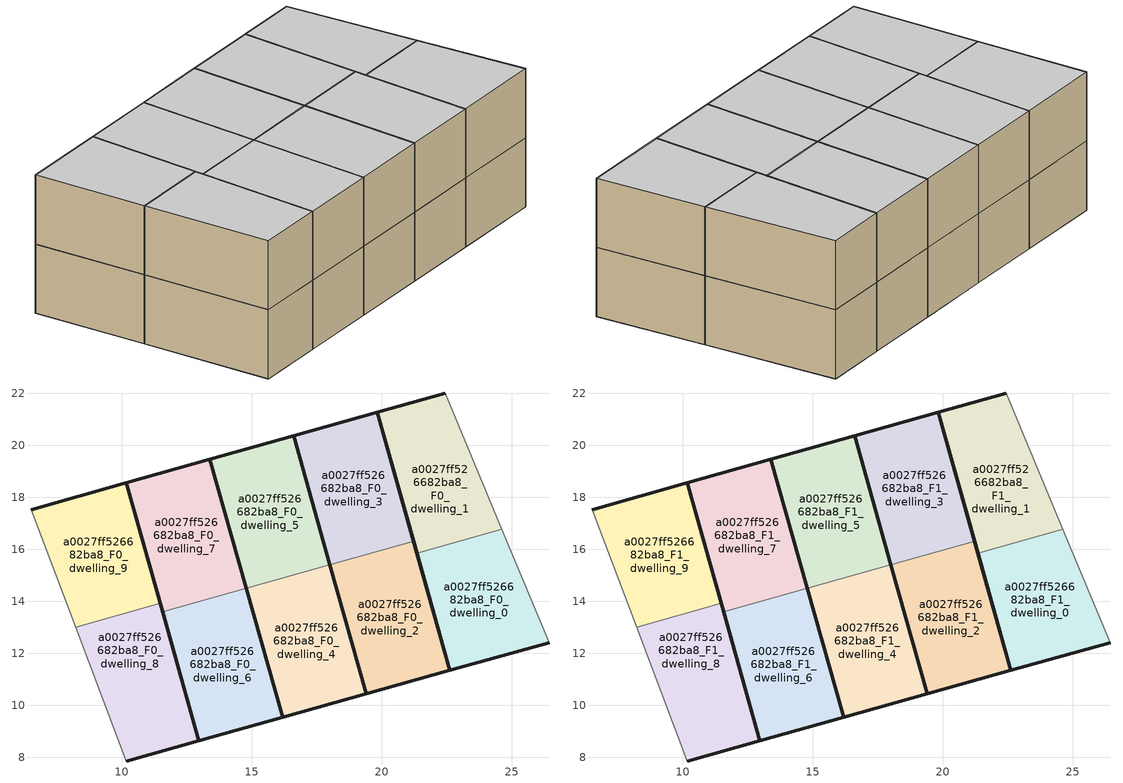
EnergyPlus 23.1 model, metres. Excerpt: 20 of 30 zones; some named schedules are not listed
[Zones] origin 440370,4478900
a0027ff526682ba8_F0_dwelling_0
 floor ground (EU_floor_Construction): 26.42,12.41 24.61,16.77 21.35,15.85 22.62,11.34 z0
 wall outside (EU_wall_Construction): 26.42,12.41 22.62,11.34 21.35,15.85 z0:3
 wall to a0027ff526682ba8_F0_dwelling_1 (EU_wall_Construction): 21.35,15.85 24.61,16.77 z0:3
 wall adiabatic (EU_wall_Construction): 24.61,16.77 26.42,12.41 z0:3
a0027ff526682ba8_F0_dwelling_1
 floor ground (EU_floor_Construction): 24.61,16.77 22.44,22.01 19.82,21.27 21.35,15.85 z0
 wall outside (EU_wall_Construction): 21.35,15.85 19.82,21.27 22.44,22.01 z0:3
 wall adiabatic (EU_wall_Construction): 22.44,22.01 24.61,16.77 z0:3
a0027ff526682ba8_F0_dwelling_2
 floor ground (EU_floor_Construction): 22.62,11.34 21.22,16.31 18.01,15.4 19.4,10.44 z0
 wall outside (EU_wall_Construction): 21.22,16.31 22.62,11.34 19.4,10.44 18.01,15.4 z0:3
 wall to a0027ff526682ba8_F0_dwelling_3 (EU_wall_Construction): 18.01,15.4 21.22,16.31 z0:3
a0027ff526682ba8_F0_dwelling_3
 floor ground (EU_floor_Construction): 21.22,16.31 19.82,21.27 16.61,20.37 18.01,15.4 z0
 wall outside (EU_wall_Construction): 18.01,15.4 16.61,20.37 19.82,21.27 21.22,16.31 z0:3
a0027ff526682ba8_F0_dwelling_4
 floor ground (EU_floor_Construction): 19.4,10.44 18.01,15.41 14.79,14.5 16.18,9.54 z0
 wall outside (EU_wall_Construction): 18.01,15.41 19.4,10.44 16.18,9.54 14.79,14.5 z0:3
 wall to a0027ff526682ba8_F0_dwelling_5 (EU_wall_Construction): 14.79,14.5 18.01,15.41 z0:3
a0027ff526682ba8_F0_dwelling_5
 floor ground (EU_floor_Construction): 18.01,15.41 16.61,20.37 13.39,19.46 14.79,14.5 z0
 wall outside (EU_wall_Construction): 14.79,14.5 13.39,19.46 16.61,20.37 18.01,15.41 z0:3
a0027ff526682ba8_F0_dwelling_6
 floor ground (EU_floor_Construction): 16.18,9.54 14.79,14.5 11.57,13.6 12.97,8.64 z0
 wall outside (EU_wall_Construction): 14.79,14.5 16.18,9.54 12.97,8.64 11.57,13.6 z0:3
 wall to a0027ff526682ba8_F0_dwelling_7 (EU_wall_Construction): 11.57,13.6 14.79,14.5 z0:3
a0027ff526682ba8_F0_dwelling_7
 floor ground (EU_floor_Construction): 14.79,14.5 13.39,19.46 10.17,18.55 11.57,13.6 z0
 wall outside (EU_wall_Construction): 11.57,13.6 10.17,18.55 13.39,19.46 14.79,14.5 z0:3
a0027ff526682ba8_F0_dwelling_8
 floor ground (EU_floor_Construction): 12.97,8.64 11.48,13.92 8.23,13.01 10.17,7.86 z0
 wall outside (EU_wall_Construction): 11.48,13.92 12.97,8.64 10.17,7.86 z0:3
 wall adiabatic (EU_wall_Construction): 10.17,7.86 8.23,13.01 z0:3
 wall to a0027ff526682ba8_F0_dwelling_9 (EU_wall_Construction): 8.23,13.01 11.48,13.92 z0:3
a0027ff526682ba8_F0_dwelling_9
 floor ground (EU_floor_Construction): 11.48,13.92 10.17,18.55 6.53,17.53 8.23,13.01 z0
 wall outside (EU_wall_Construction): 6.53,17.53 10.17,18.55 11.48,13.92 z0:3
 wall adiabatic (EU_wall_Construction): 8.23,13.01 6.53,17.53 z0:3
a0027ff526682ba8_F1_dwelling_0
 floor to a0027ff526682ba8_F0_dwelling_0 (EU_floor_Construction): 26.42,12.41 24.61,16.77 21.35,15.85 22.62,11.34 z3
 wall outside (EU_wall_Construction): 26.42,12.41 22.62,11.34 21.35,15.85 z3:6
 wall to a0027ff526682ba8_F1_dwelling_1 (EU_wall_Construction): 21.35,15.85 24.61,16.77 z3:6
 wall adiabatic (EU_wall_Construction): 24.61,16.77 26.42,12.41 z3:6
 ceiling to a0027ff526682ba8_F2_dwelling_0 (EU_floor_Construction): 24.61,16.77 26.42,12.41 22.62,11.34 21.35,15.85 z6
a0027ff526682ba8_F1_dwelling_1
 floor to a0027ff526682ba8_F0_dwelling_1 (EU_floor_Construction): 24.61,16.77 22.44,22.01 19.82,21.27 21.35,15.85 z3
 wall outside (EU_wall_Construction): 21.35,15.85 19.82,21.27 22.44,22.01 z3:6
 wall adiabatic (EU_wall_Construction): 22.44,22.01 24.61,16.77 z3:6
 ceiling to a0027ff526682ba8_F2_dwelling_1 (EU_floor_Construction): 22.44,22.01 24.61,16.77 21.35,15.85 19.82,21.27 z6
a0027ff526682ba8_F1_dwelling_2
 floor to a0027ff526682ba8_F0_dwelling_2 (EU_floor_Construction): 22.62,11.34 21.22,16.31 18.01,15.4 19.4,10.44 z3
 wall outside (EU_wall_Construction): 21.22,16.31 22.62,11.34 19.4,10.44 18.01,15.4 z3:6
 wall to a0027ff526682ba8_F1_dwelling_3 (EU_wall_Construction): 18.01,15.4 21.22,16.31 z3:6
 ceiling to a0027ff526682ba8_F2_dwelling_2 (EU_floor_Construction): 21.22,16.31 22.62,11.34 19.4,10.44 18.01,15.4 z6
a0027ff526682ba8_F1_dwelling_3
 floor to a0027ff526682ba8_F0_dwelling_3 (EU_floor_Construction): 21.22,16.31 19.82,21.27 16.61,20.37 18.01,15.4 z3
 wall outside (EU_wall_Construction): 18.01,15.4 16.61,20.37 19.82,21.27 21.22,16.31 z3:6
 ceiling to a0027ff526682ba8_F2_dwelling_3 (EU_floor_Construction): 19.82,21.27 21.22,16.31 18.01,15.4 16.61,20.37 z6
a0027ff526682ba8_F1_dwelling_4
 floor to a0027ff526682ba8_F0_dwelling_4 (EU_floor_Construction): 19.4,10.44 18.01,15.41 14.79,14.5 16.18,9.54 z3
 wall outside (EU_wall_Construction): 18.01,15.41 19.4,10.44 16.18,9.54 14.79,14.5 z3:6
 wall to a0027ff526682ba8_F1_dwelling_5 (EU_wall_Construction): 14.79,14.5 18.01,15.41 z3:6
 ceiling to a0027ff526682ba8_F2_dwelling_4 (EU_floor_Construction): 18.01,15.41 19.4,10.44 16.18,9.54 14.79,14.5 z6
a0027ff526682ba8_F1_dwelling_5
 floor to a0027ff526682ba8_F0_dwelling_5 (EU_floor_Construction): 18.01,15.41 16.61,20.37 13.39,19.46 14.79,14.5 z3
 wall outside (EU_wall_Construction): 14.79,14.5 13.39,19.46 16.61,20.37 18.01,15.41 z3:6
 ceiling to a0027ff526682ba8_F2_dwelling_5 (EU_floor_Construction): 16.61,20.37 18.01,15.41 14.79,14.5 13.39,19.46 z6
a0027ff526682ba8_F1_dwelling_6
 floor to a0027ff526682ba8_F0_dwelling_6 (EU_floor_Construction): 16.18,9.54 14.79,14.5 11.57,13.6 12.97,8.64 z3
 wall outside (EU_wall_Construction): 14.79,14.5 16.18,9.54 12.97,8.64 11.57,13.6 z3:6
 wall to a0027ff526682ba8_F1_dwelling_7 (EU_wall_Construction): 11.57,13.6 14.79,14.5 z3:6
 ceiling to a0027ff526682ba8_F2_dwelling_6 (EU_floor_Construction): 14.79,14.5 16.18,9.54 12.97,8.64 11.57,13.6 z6
a0027ff526682ba8_F1_dwelling_7
 floor to a0027ff526682ba8_F0_dwelling_7 (EU_floor_Construction): 14.79,14.5 13.39,19.46 10.17,18.55 11.57,13.6 z3
 wall outside (EU_wall_Construction): 11.57,13.6 10.17,18.55 13.39,19.46 14.79,14.5 z3:6
 ceiling to a0027ff526682ba8_F2_dwelling_7 (EU_floor_Construction): 13.39,19.46 14.79,14.5 11.57,13.6 10.17,18.55 z6
a0027ff526682ba8_F1_dwelling_8
 floor to a0027ff526682ba8_F0_dwelling_8 (EU_floor_Construction): 12.97,8.64 11.48,13.92 8.23,13.01 10.17,7.86 z3
 wall outside (EU_wall_Construction): 11.48,13.92 12.97,8.64 10.17,7.86 z3:6
 wall adiabatic (EU_wall_Construction): 10.17,7.86 8.23,13.01 z3:6
 wall to a0027ff526682ba8_F1_dwelling_9 (EU_wall_Construction): 8.23,13.01 11.48,13.92 z3:6
 ceiling to a0027ff526682ba8_F2_dwelling_8 (EU_floor_Construction): 11.48,13.92 12.97,8.64 10.17,7.86 8.23,13.01 z6
a0027ff526682ba8_F1_dwelling_9
 floor to a0027ff526682ba8_F0_dwelling_9 (EU_floor_Construction): 11.48,13.92 10.17,18.55 6.53,17.53 8.23,13.01 z3
 wall outside (EU_wall_Construction): 6.53,17.53 10.17,18.55 11.48,13.92 z3:6
 wall adiabatic (EU_wall_Construction): 8.23,13.01 6.53,17.53 z3:6
 ceiling to a0027ff526682ba8_F2_dwelling_9 (EU_floor_Construction): 10.17,18.55 11.48,13.92 8.23,13.01 6.53,17.53 z6
[Building]
EU S2 Campaign: North Axis=0; Terrain=City; Solar Distribution=FullExterior
[Site:Location]
Madrid: Latitude=40.5; Longitude=-3.5; Time Zone=1; Elevation=609
[SizingPeriod:WeatherFileDays]
AnnualSizingPeriod: Begin Month=1; Begin Day of Month=1; End Month=12; End Day of Month=31; Day of Week for Start Day=Monday; Use Weather File Daylight Saving Period=No; Use Weather File Rain and Snow Indicators=No
[MATERIAL]
EU_InternalMass_Material: Roughness=MediumRough; Thickness=0.1; Conductivity=1; Density=1800; Specific Heat=900; Thermal Absorptance=0.9; Solar Absorptance=0.7; Visible Absorptance=0.7
[MATERIAL:NOMASS] Roughness=MediumRough; Thermal Absorptance=0.9; Solar Absorptance=0.7; Visible Absorptance=0.7
Name | Thermal Resistance
EU_wall_NoMass | 0.609216
EU_floor_NoMass | 0.568163
[CONSTRUCTION]
EU_wall_Construction: EU_wall_NoMass
EU_floor_Construction: EU_floor_NoMass
EU_InternalMass_Construction: EU_InternalMass_Material
[ZONE] Type=1; Multiplier=1; Ceiling Height=autocalculate; Floor Area=autocalculate; Part of Total Floor Area=Yes
Name | Volume
a0027ff526682ba8_F0_dwelling_0; a0027ff526682ba8_F1_dwelling_0 | 51.6302
a0027ff526682ba8_F0_dwelling_1; a0027ff526682ba8_F1_dwelling_1 | 51.6376
a0027ff526682ba8_F0_dwelling_2; a0027ff526682ba8_F1_dwelling_2 | 51.6412
a0027ff526682ba8_F0_dwelling_3; a0027ff526682ba8_F1_dwelling_3 | 51.6464
a0027ff526682ba8_F0_dwelling_4; a0027ff526682ba8_F1_dwelling_4 | 51.6306
a0027ff526682ba8_F0_dwelling_5; a0027ff526682ba8_F1_dwelling_5 | 51.6354
a0027ff526682ba8_F0_dwelling_6; a0027ff526682ba8_F1_dwelling_6 | 51.6416
a0027ff526682ba8_F0_dwelling_7; a0027ff526682ba8_F1_dwelling_7 | 51.6372
a0027ff526682ba8_F0_dwelling_8; a0027ff526682ba8_F1_dwelling_8 | 51.6328
a0027ff526682ba8_F0_dwelling_9; a0027ff526682ba8_F1_dwelling_9 | 51.635
[INTERNALMASS] Construction=EU_InternalMass_Construction
Name | Zone or ZoneList | Surface Area
a0027ff526682ba8_F0_dwelling_0_EU_InternalMass | a0027ff526682ba8_F0_dwelling_0 | 17.2097
a0027ff526682ba8_F0_dwelling_1_EU_InternalMass | a0027ff526682ba8_F0_dwelling_1 | 17.2125
a0027ff526682ba8_F0_dwelling_2_EU_InternalMass | a0027ff526682ba8_F0_dwelling_2 | 17.213
a0027ff526682ba8_F0_dwelling_3_EU_InternalMass | a0027ff526682ba8_F0_dwelling_3 | 17.2141
a0027ff526682ba8_F0_dwelling_4_EU_InternalMass | a0027ff526682ba8_F0_dwelling_4 | 17.2113
a0027ff526682ba8_F0_dwelling_5_EU_InternalMass | a0027ff526682ba8_F0_dwelling_5 | 17.2116
a0027ff526682ba8_F0_dwelling_6_EU_InternalMass | a0027ff526682ba8_F0_dwelling_6 | 17.214
a0027ff526682ba8_F0_dwelling_7_EU_InternalMass | a0027ff526682ba8_F0_dwelling_7 | 17.2123
a0027ff526682ba8_F0_dwelling_8_EU_InternalMass | a0027ff526682ba8_F0_dwelling_8 | 17.2107
a0027ff526682ba8_F0_dwelling_9_EU_InternalMass | a0027ff526682ba8_F0_dwelling_9 | 17.2123
a0027ff526682ba8_F1_dwelling_0_EU_InternalMass | a0027ff526682ba8_F1_dwelling_0 | 17.2097
a0027ff526682ba8_F1_dwelling_1_EU_InternalMass | a0027ff526682ba8_F1_dwelling_1 | 17.2125
a0027ff526682ba8_F1_dwelling_2_EU_InternalMass | a0027ff526682ba8_F1_dwelling_2 | 17.213
a0027ff526682ba8_F1_dwelling_3_EU_InternalMass | a0027ff526682ba8_F1_dwelling_3 | 17.2141
a0027ff526682ba8_F1_dwelling_4_EU_InternalMass | a0027ff526682ba8_F1_dwelling_4 | 17.2113
a0027ff526682ba8_F1_dwelling_5_EU_InternalMass | a0027ff526682ba8_F1_dwelling_5 | 17.2116
a0027ff526682ba8_F1_dwelling_6_EU_InternalMass | a0027ff526682ba8_F1_dwelling_6 | 17.214
a0027ff526682ba8_F1_dwelling_7_EU_InternalMass | a0027ff526682ba8_F1_dwelling_7 | 17.2123
a0027ff526682ba8_F1_dwelling_8_EU_InternalMass | a0027ff526682ba8_F1_dwelling_8 | 17.2107
a0027ff526682ba8_F1_dwelling_9_EU_InternalMass | a0027ff526682ba8_F1_dwelling_9 | 17.2123
[OTHEREQUIPMENT] Fuel Type=Electricity; Design Level Calculation Method=Watts/Area; Power per Zone Floor Area=1; Fraction Latent=0; Fraction Radiant=0; Fraction Lost=0; Carbon Dioxide Generation Rate=0; EndUse Subcategory=EU_Step8_InternalGains
Name | Zone or ZoneList or Space or SpaceList | Schedule
EU_Step8_InternalGain_a0027ff526682ba8_F0_dwelling_0_f000 | a0027ff526682ba8_F0_dwelling_0 | EU_Step8_GainSchedule_a0027ff526682ba8_F0_dwelling_0_f000
EU_Step8_InternalGain_a0027ff526682ba8_F0_dwelling_1_f000 | a0027ff526682ba8_F0_dwelling_1 | EU_Step8_GainSchedule_a0027ff526682ba8_F0_dwelling_1_f000
EU_Step8_InternalGain_a0027ff526682ba8_F0_dwelling_2_f000 | a0027ff526682ba8_F0_dwelling_2 | EU_Step8_GainSchedule_a0027ff526682ba8_F0_dwelling_2_f000
EU_Step8_InternalGain_a0027ff526682ba8_F0_dwelling_3_f000 | a0027ff526682ba8_F0_dwelling_3 | EU_Step8_GainSchedule_a0027ff526682ba8_F0_dwelling_3_f000
EU_Step8_InternalGain_a0027ff526682ba8_F0_dwelling_4_f000 | a0027ff526682ba8_F0_dwelling_4 | EU_Step8_GainSchedule_a0027ff526682ba8_F0_dwelling_4_f000
EU_Step8_InternalGain_a0027ff526682ba8_F0_dwelling_5_f000 | a0027ff526682ba8_F0_dwelling_5 | EU_Step8_GainSchedule_a0027ff526682ba8_F0_dwelling_5_f000
EU_Step8_InternalGain_a0027ff526682ba8_F0_dwelling_6_f000 | a0027ff526682ba8_F0_dwelling_6 | EU_Step8_GainSchedule_a0027ff526682ba8_F0_dwelling_6_f000
EU_Step8_InternalGain_a0027ff526682ba8_F0_dwelling_7_f000 | a0027ff526682ba8_F0_dwelling_7 | EU_Step8_GainSchedule_a0027ff526682ba8_F0_dwelling_7_f000
EU_Step8_InternalGain_a0027ff526682ba8_F0_dwelling_8_f000 | a0027ff526682ba8_F0_dwelling_8 | EU_Step8_GainSchedule_a0027ff526682ba8_F0_dwelling_8_f000
EU_Step8_InternalGain_a0027ff526682ba8_F0_dwelling_9_f000 | a0027ff526682ba8_F0_dwelling_9 | EU_Step8_GainSchedule_a0027ff526682ba8_F0_dwelling_9_f000
EU_Step8_InternalGain_a0027ff526682ba8_F1_dwelling_0_f000 | a0027ff526682ba8_F1_dwelling_0 | EU_Step8_GainSchedule_a0027ff526682ba8_F1_dwelling_0_f000
EU_Step8_InternalGain_a0027ff526682ba8_F1_dwelling_1_f000 | a0027ff526682ba8_F1_dwelling_1 | EU_Step8_GainSchedule_a0027ff526682ba8_F1_dwelling_1_f000
EU_Step8_InternalGain_a0027ff526682ba8_F1_dwelling_2_f000 | a0027ff526682ba8_F1_dwelling_2 | EU_Step8_GainSchedule_a0027ff526682ba8_F1_dwelling_2_f000
EU_Step8_InternalGain_a0027ff526682ba8_F1_dwelling_3_f000 | a0027ff526682ba8_F1_dwelling_3 | EU_Step8_GainSchedule_a0027ff526682ba8_F1_dwelling_3_f000
EU_Step8_InternalGain_a0027ff526682ba8_F1_dwelling_4_f000 | a0027ff526682ba8_F1_dwelling_4 | EU_Step8_GainSchedule_a0027ff526682ba8_F1_dwelling_4_f000
EU_Step8_InternalGain_a0027ff526682ba8_F1_dwelling_5_f000 | a0027ff526682ba8_F1_dwelling_5 | EU_Step8_GainSchedule_a0027ff526682ba8_F1_dwelling_5_f000
EU_Step8_InternalGain_a0027ff526682ba8_F1_dwelling_6_f000 | a0027ff526682ba8_F1_dwelling_6 | EU_Step8_GainSchedule_a0027ff526682ba8_F1_dwelling_6_f000
EU_Step8_InternalGain_a0027ff526682ba8_F1_dwelling_7_f000 | a0027ff526682ba8_F1_dwelling_7 | EU_Step8_GainSchedule_a0027ff526682ba8_F1_dwelling_7_f000
EU_Step8_InternalGain_a0027ff526682ba8_F1_dwelling_8_f000 | a0027ff526682ba8_F1_dwelling_8 | EU_Step8_GainSchedule_a0027ff526682ba8_F1_dwelling_8_f000
EU_Step8_InternalGain_a0027ff526682ba8_F1_dwelling_9_f000 | a0027ff526682ba8_F1_dwelling_9 | EU_Step8_GainSchedule_a0027ff526682ba8_F1_dwelling_9_f000
[ZONEVENTILATION:DESIGNFLOWRATE] Schedule=EU_AlwaysOn; Design Flow Rate Calculation Method=AirChanges/Hour; Air Changes per Hour=0.752966; Ventilation Type=Natural; Fan Pressure Rise=0; Fan Total Efficiency=1; Constant Term Coefficient=1; Temperature Term Coefficient=0; Velocity Term Coefficient=0; Velocity Squared Term Coefficient=0; Minimum Indoor Temperature=-100; Maximum Indoor Temperature=100; Delta Temperature=-100; Minimum Outdoor Temperature=-100; Maximum Outdoor Temperature=100; Maximum Wind Speed=40
Name | Zone or ZoneList or Space or SpaceList
EU_ConstantAir_a0027ff526682ba8_F0_dwelling_0 | a0027ff526682ba8_F0_dwelling_0
EU_ConstantAir_a0027ff526682ba8_F0_dwelling_1 | a0027ff526682ba8_F0_dwelling_1
EU_ConstantAir_a0027ff526682ba8_F0_dwelling_2 | a0027ff526682ba8_F0_dwelling_2
EU_ConstantAir_a0027ff526682ba8_F0_dwelling_3 | a0027ff526682ba8_F0_dwelling_3
EU_ConstantAir_a0027ff526682ba8_F0_dwelling_4 | a0027ff526682ba8_F0_dwelling_4
EU_ConstantAir_a0027ff526682ba8_F0_dwelling_5 | a0027ff526682ba8_F0_dwelling_5
EU_ConstantAir_a0027ff526682ba8_F0_dwelling_6 | a0027ff526682ba8_F0_dwelling_6
EU_ConstantAir_a0027ff526682ba8_F0_dwelling_7 | a0027ff526682ba8_F0_dwelling_7
EU_ConstantAir_a0027ff526682ba8_F0_dwelling_8 | a0027ff526682ba8_F0_dwelling_8
EU_ConstantAir_a0027ff526682ba8_F0_dwelling_9 | a0027ff526682ba8_F0_dwelling_9
EU_ConstantAir_a0027ff526682ba8_F1_dwelling_0 | a0027ff526682ba8_F1_dwelling_0
EU_ConstantAir_a0027ff526682ba8_F1_dwelling_1 | a0027ff526682ba8_F1_dwelling_1
EU_ConstantAir_a0027ff526682ba8_F1_dwelling_2 | a0027ff526682ba8_F1_dwelling_2
EU_ConstantAir_a0027ff526682ba8_F1_dwelling_3 | a0027ff526682ba8_F1_dwelling_3
EU_ConstantAir_a0027ff526682ba8_F1_dwelling_4 | a0027ff526682ba8_F1_dwelling_4
EU_ConstantAir_a0027ff526682ba8_F1_dwelling_5 | a0027ff526682ba8_F1_dwelling_5
EU_ConstantAir_a0027ff526682ba8_F1_dwelling_6 | a0027ff526682ba8_F1_dwelling_6
EU_ConstantAir_a0027ff526682ba8_F1_dwelling_7 | a0027ff526682ba8_F1_dwelling_7
EU_ConstantAir_a0027ff526682ba8_F1_dwelling_8 | a0027ff526682ba8_F1_dwelling_8
EU_ConstantAir_a0027ff526682ba8_F1_dwelling_9 | a0027ff526682ba8_F1_dwelling_9
[HVACTEMPLATE:THERMOSTAT] Constant Heating Setpoint=20; Constant Cooling Setpoint=50
EU_HeatOnly_a0027ff526682ba8_F0_dwelling_0; EU_HeatOnly_a0027ff526682ba8_F0_dwelling_1; EU_HeatOnly_a0027ff526682ba8_F0_dwelling_2; EU_HeatOnly_a0027ff526682ba8_F0_dwelling_3; EU_HeatOnly_a0027ff526682ba8_F0_dwelling_4; EU_HeatOnly_a0027ff526682ba8_F0_dwelling_5; EU_HeatOnly_a0027ff526682ba8_F0_dwelling_6; EU_HeatOnly_a0027ff526682ba8_F0_dwelling_7; EU_HeatOnly_a0027ff526682ba8_F0_dwelling_8; EU_HeatOnly_a0027ff526682ba8_F0_dwelling_9; EU_HeatOnly_a0027ff526682ba8_F1_dwelling_0; EU_HeatOnly_a0027ff526682ba8_F1_dwelling_1; EU_HeatOnly_a0027ff526682ba8_F1_dwelling_2; EU_HeatOnly_a0027ff526682ba8_F1_dwelling_3; EU_HeatOnly_a0027ff526682ba8_F1_dwelling_4; EU_HeatOnly_a0027ff526682ba8_F1_dwelling_5; EU_HeatOnly_a0027ff526682ba8_F1_dwelling_6; EU_HeatOnly_a0027ff526682ba8_F1_dwelling_7; EU_HeatOnly_a0027ff526682ba8_F1_dwelling_8; EU_HeatOnly_a0027ff526682ba8_F1_dwelling_9; EU_HeatOnly_a0027ff526682ba8_F2_dwelling_0; EU_HeatOnly_a0027ff526682ba8_F2_dwelling_1; EU_HeatOnly_a0027ff526682ba8_F2_dwelling_2; EU_HeatOnly_a0027ff526682ba8_F2_dwelling_3; EU_HeatOnly_a0027ff526682ba8_F2_dwelling_4; EU_HeatOnly_a0027ff526682ba8_F2_dwelling_5; EU_HeatOnly_a0027ff526682ba8_F2_dwelling_6; EU_HeatOnly_a0027ff526682ba8_F2_dwelling_7; EU_HeatOnly_a0027ff526682ba8_F2_dwelling_8; EU_HeatOnly_a0027ff526682ba8_F2_dwelling_9
[HVACTEMPLATE:ZONE:IDEALLOADSAIRSYSTEM] System Availability Schedule=EU_AlwaysOn; Maximum Heating Supply Air Temperature=50; Minimum Cooling Supply Air Temperature=13; Maximum Heating Supply Air Humidity Ratio=0.0156; Minimum Cooling Supply Air Humidity Ratio=0.0077; Heating Limit=NoLimit; Cooling Limit=NoLimit; Heating Availability Schedule=EU_AlwaysOn; Cooling Availability Schedule=EU_CoolingOff; Dehumidification Control Type=ConstantSensibleHeatRatio; Cooling Sensible Heat Ratio=0.7; Dehumidification Setpoint=60; Humidification Control Type=None; Humidification Setpoint=30; Outdoor Air Method=None; Outdoor Air Flow Rate per Person=0.00944; Outdoor Air Flow Rate per Zone Floor Area=0; Outdoor Air Flow Rate per Zone=0; Demand Controlled Ventilation Type=None; Outdoor Air Economizer Type=NoEconomizer; Heat Recovery Type=None; Sensible Heat Recovery Effectiveness=0.7; Latent Heat Recovery Effectiveness=0.65
Name | Template Thermostat
a0027ff526682ba8_F0_dwelling_0 | EU_HeatOnly_a0027ff526682ba8_F0_dwelling_0
a0027ff526682ba8_F0_dwelling_1 | EU_HeatOnly_a0027ff526682ba8_F0_dwelling_1
a0027ff526682ba8_F0_dwelling_2 | EU_HeatOnly_a0027ff526682ba8_F0_dwelling_2
a0027ff526682ba8_F0_dwelling_3 | EU_HeatOnly_a0027ff526682ba8_F0_dwelling_3
a0027ff526682ba8_F0_dwelling_4 | EU_HeatOnly_a0027ff526682ba8_F0_dwelling_4
a0027ff526682ba8_F0_dwelling_5 | EU_HeatOnly_a0027ff526682ba8_F0_dwelling_5
a0027ff526682ba8_F0_dwelling_6 | EU_HeatOnly_a0027ff526682ba8_F0_dwelling_6
a0027ff526682ba8_F0_dwelling_7 | EU_HeatOnly_a0027ff526682ba8_F0_dwelling_7
a0027ff526682ba8_F0_dwelling_8 | EU_HeatOnly_a0027ff526682ba8_F0_dwelling_8
